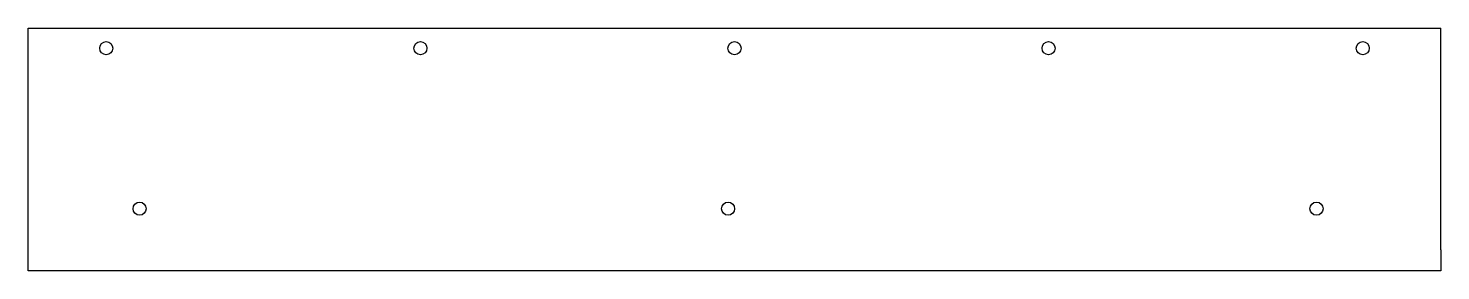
# Model space of a CAD drawing. Extents: x 0 to 27, y 0 to 4.6.
import ezdxf

# ---------------------------------------------------------------- set-up
doc = ezdxf.new("R2010")
doc.units = 0
doc.header["$LTSCALE"] = 1.21
doc.layers.get('0').update_dxf_attribs({"linetype": 'CONTINUOUS'})
doc.layers.add('DTM_AXES', color=7, linetype='CONTINUOUS')
doc.layers.add('DTM_SURFS', color=7, linetype='CONTINUOUS')

msp = doc.modelspace()

# ---------------------------------------------------------------- linework, layer by layer
at = {"color": 3, "linetype": 'CONTINUOUS'}
for p, q in [((0, 0.473), (0, 1.843)), ((26.98, 0.473), (26.98, 1.843)), ((0, 0), (0, 0.399)), ((26.98, 0.399), (26.98, 0)), ((26.98, 0), (0, 0))]:
    msp.add_line(p, q, dxfattribs=at)
at = {"layer": 'DTM_AXES', "color": 3, "linetype": 'CONTINUOUS'}
for p, q in [((0, 3.639), (0, 3.713)), ((26.98, 3.639), (26.98, 3.713)), ((0, 2.306), (0, 2.38)), ((26.98, 2.306), (26.98, 2.38)), ((0, 1.843), (0, 1.917)), ((26.98, 1.843), (26.98, 1.917)), ((0, 0.399), (0, 0.473)), ((26.98, 0.399), (26.98, 0.473))]:
    msp.add_line(p, q, dxfattribs=at)
for centre in [(1.49, 4.243), (7.49, 4.243), (13.49, 4.243), (19.49, 4.243), (25.49, 4.243), (2.127, 1.183), (13.367, 1.183), (24.607, 1.183)]:
    msp.add_circle(centre, 0.125, dxfattribs=at)
at = {"layer": 'DTM_SURFS', "color": 3, "linetype": 'CONTINUOUS'}
for p, q in [((0, 3.713), (0, 4.623)), ((0, 4.623), (26.98, 4.623)), ((26.98, 3.713), (26.98, 4.623)), ((0, 2.38), (0, 3.639)), ((26.98, 2.38), (26.98, 3.639)), ((0, 1.917), (0, 2.306)), ((26.98, 1.917), (26.98, 2.306))]:
    msp.add_line(p, q, dxfattribs=at)

doc.saveas('drawing.dxf')
